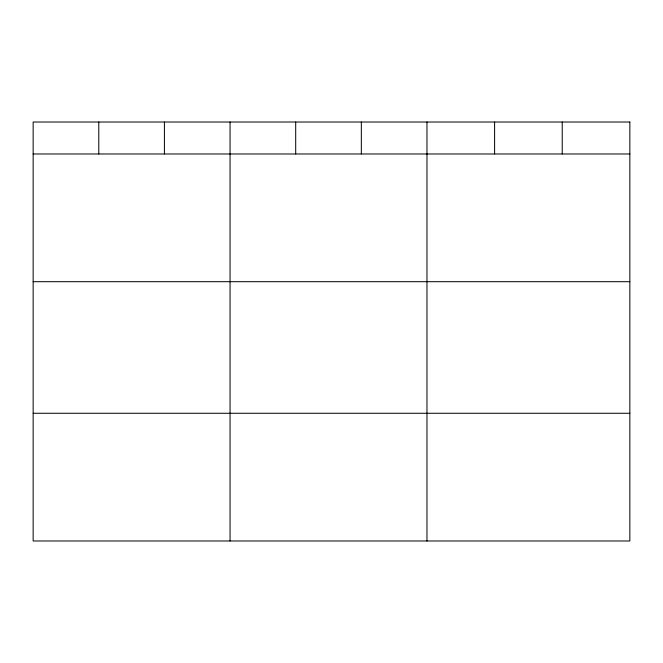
<?xml version="1.0" encoding="UTF-8"?>
<svg xmlns="http://www.w3.org/2000/svg" width="663" height="663" viewBox="0 0 663 663"><rect width="100%" height="100%" fill="white"/><g stroke="black" fill="none" stroke-linecap="round" stroke-linejoin="round"><path stroke-width="0.99" d="M33.15 153.982L629.85 153.982M33.15 281.692L629.85 281.692M33.15 413.273L629.85 413.273M562.224 122.017L562.224 153.982M494.598 122.017L494.598 153.982M426.972 122.017L426.972 540.983M361.335 122.017L361.335 153.982M295.698 122.017L295.698 153.982M230.061 122.017L230.061 540.983M164.424 122.017L164.424 153.982M98.787 122.017L98.787 153.982M629.85 122.017L33.15 122.017L33.15 540.983L629.85 540.983L629.85 122.017"/></g></svg>
